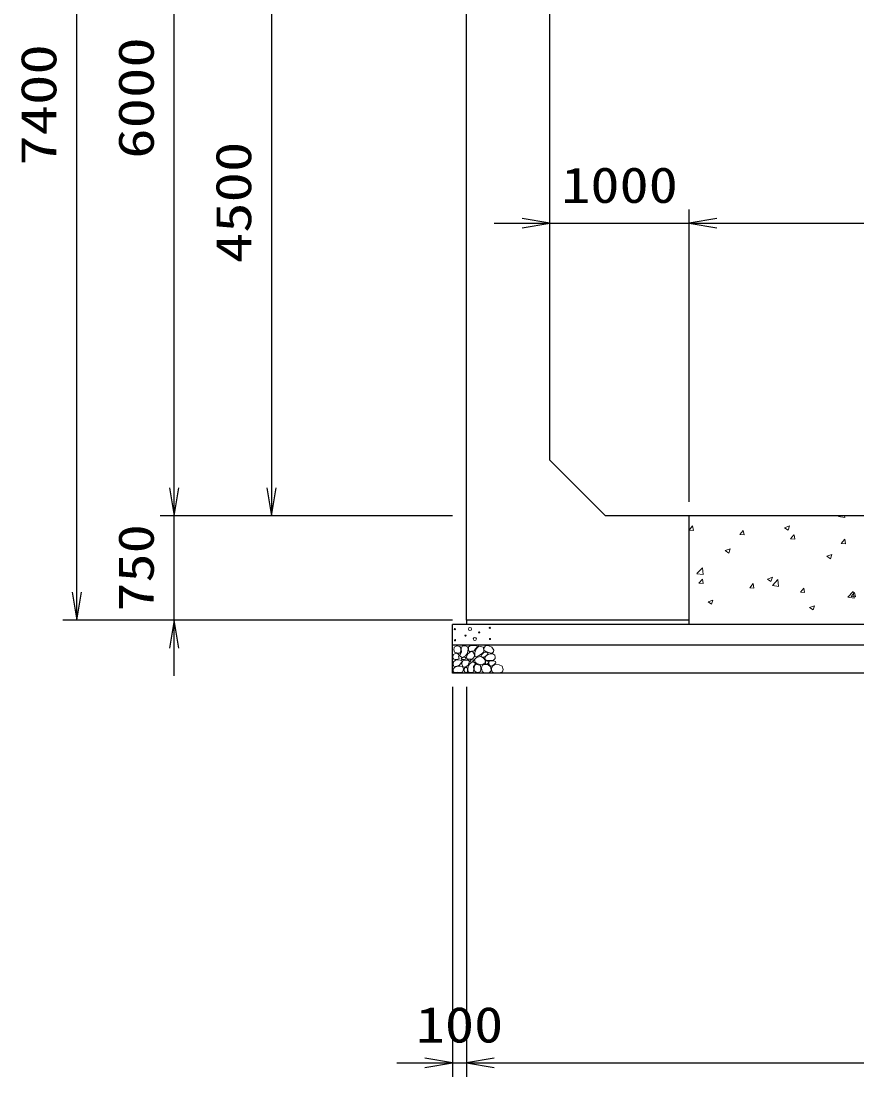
# Model space of a CAD drawing. Units: millimetres at full size. Extents: x 0 to 84100, y 0 to 59400.
# Drawn here: x 60000 to 66006, y 28720 to 36302 of the extents above; entities that cross this region are included whole.
import ezdxf
from ezdxf.enums import TextEntityAlignment as Align

# ---------------------------------------------------------------- set-up
doc = ezdxf.new("R2010")
doc.units = ezdxf.units.MM
for name, color, linetype, lineweight in [('D-DCR-HCHn', 4, 'Continuous', 9), ('D-STR-DIM', 7, 'Continuous', 25), ('D-STR-STRn', 1, 'Continuous', 25)]:
    doc.layers.add(name, color=color, linetype=linetype, lineweight=lineweight)
doc.styles.add('ＭＳ ゴシック', font='')
doc.styles.get('ＭＳ ゴシック').set_extended_font_data('MS Gothic')

# ---------------------------------------------------------------- blocks, each defined once
blk = doc.blocks.new('open_arrow')
at = {"color": 0, "linetype": 'Continuous', "lineweight": -2}
blk.add_lwpolyline([(7.5, 1.25), (0, 0), (7.5, -1.25)], dxfattribs=at)

msp = doc.modelspace()

# ---------------------------------------------------------------- linework, layer by layer
at = {"layer": 'D-DCR-HCHn'}
for p, q in [((65872.987, 32744.684), (65878.088, 32750)), ((65873.045, 32744.582), (65918.225, 32737.575)), ((65918.177, 32737.6), (65916.734, 32750)), ((64800.181, 32647.266), (64824.671, 32676.452)), ((64800.23, 32647.232), (64830.594, 32644.576)), ((64830.847, 32644.504), (64824.974, 32676.346)), ((65164.55, 32615.387), (65189.041, 32644.574)), ((65164.598, 32615.354), (65194.962, 32612.698)), ((65195.215, 32612.623), (65189.341, 32644.466)), ((65486.087, 32663.193), (65521.656, 32676.846)), ((65486.162, 32663.107), (65511.431, 32646.063)), ((65511.464, 32646.064), (65521.764, 32676.762)), ((65528.92, 32583.509), (65553.41, 32612.696)), ((65559.583, 32580.742), (65553.709, 32612.585)), ((65528.966, 32583.476), (65559.33, 32580.82)), ((65893.289, 32551.631), (65917.779, 32580.817)), ((65893.335, 32551.598), (65923.699, 32548.942)), ((65923.95, 32548.862), (65918.077, 32580.705)), ((65059.254, 32499.347), (65094.823, 32513.001)), ((65059.329, 32499.262), (65084.598, 32482.217)), ((65084.631, 32482.218), (65094.931, 32512.916)), ((65789.317, 32458.662), (65824.886, 32472.315)), ((65789.391, 32458.577), (65814.66, 32441.533)), ((65814.692, 32441.533), (65824.993, 32472.231)), ((64856.02, 32333.916), (64895.588, 32375.154)), ((64856.077, 32333.817), (64901.257, 32326.81)), ((64901.21, 32326.834), (64895.598, 32375.078)), ((65362.484, 32294.816), (65398.053, 32308.47)), ((65387.859, 32277.688), (65398.16, 32308.386)), ((64870.668, 32265.152), (64895.158, 32294.338)), ((64870.716, 32265.119), (64901.08, 32262.463)), ((64901.33, 32262.39), (64895.456, 32294.232)), ((65235.037, 32233.274), (65259.527, 32262.46)), ((65235.084, 32233.241), (65265.448, 32230.584)), ((65265.698, 32230.509), (65259.824, 32262.352)), ((65362.558, 32294.731), (65387.827, 32277.687)), ((65398.178, 32249.831), (65437.746, 32291.069)), ((65398.236, 32249.731), (65443.415, 32242.724)), ((65443.368, 32242.749), (65437.756, 32290.994)), ((65599.407, 32201.396), (65623.897, 32230.582)), ((65630.065, 32198.628), (65624.192, 32230.471)), ((65599.452, 32201.363), (65629.816, 32198.706)), ((65940.337, 32165.747), (65979.904, 32206.984)), ((65940.394, 32165.646), (65985.574, 32158.639)), ((65963.776, 32169.517), (65988.266, 32198.704)), ((65963.82, 32169.485), (65994.184, 32166.828)), ((65985.527, 32158.665), (65979.914, 32206.909)), ((65994.433, 32166.748), (65988.559, 32198.591)), ((64935.651, 32130.97), (64971.22, 32144.624)), ((64935.725, 32130.886), (64960.994, 32113.841)), ((64961.026, 32113.842), (64971.327, 32144.54)), ((65665.713, 32090.285), (65701.283, 32103.939)), ((65665.787, 32090.201), (65691.056, 32073.157)), ((65691.088, 32073.157), (65701.388, 32103.855))]:
    msp.add_line(p, q, dxfattribs=at)
for points in [[(63151.198, 31811.594), (63130.395, 31816.217), (63111.904, 31806.971), (63109.592, 31786.168), (63114.215, 31769.988), (63137.33, 31763.053), (63153.51, 31763.053), (63160.444, 31774.611), (63160.444, 31800.037)], [(63169.69, 31813.906), (63162.756, 31793.102), (63165.067, 31769.988), (63148.887, 31744.562), (63169.69, 31733.005), (63192.805, 31744.562), (63206.673, 31763.053), (63211.296, 31793.102), (63206.673, 31809.283), (63192.805, 31816.217)], [(63208.985, 31758.431), (63197.427, 31730.693), (63206.673, 31719.136), (63234.411, 31719.136), (63245.968, 31723.759), (63257.525, 31739.939), (63257.525, 31753.808), (63245.968, 31772.299), (63232.099, 31774.611)], [(63273.447, 31736.214), (63260.689, 31740.569), (63259.425, 31768.678), (63272.512, 31797.359), (63289.448, 31813.536), (63321.403, 31807.032), (63324.133, 31771.913), (63313.816, 31759.876), (63285.739, 31744.301)], [(63304.798, 31745.711), (63306.454, 31739.566), (63312.011, 31735.193), (63324.19, 31733.302), (63335.305, 31739.802), (63345.592, 31749.138), (63354.858, 31757.333), (63354.635, 31763.462), (63348.736, 31768.875), (63334.203, 31770.356), (63321.47, 31764.383), (63312.011, 31755.165), (63307.281, 31750.556)], [(63332.012, 31779.601), (63325.964, 31785.086), (63324.897, 31790.792), (63328.414, 31803.305), (63338.71, 31817.61), (63361.004, 31816.105), (63382.571, 31805.811), (63397.195, 31785.597), (63395.021, 31772.456), (63388.02, 31765.716), (63376.769, 31763.215), (63360.511, 31767.483), (63339.289, 31774.481)], [(63107.281, 31753.808), (63100.346, 31733.005), (63109.592, 31719.136), (63132.707, 31716.824), (63148.488, 31723.599), (63141.952, 31739.939), (63146.575, 31749.185), (63137.33, 31758.431), (63123.461, 31763.053)], [(63151.155, 31677.009), (63168.277, 31702.692), (63166.137, 31709.112), (63142.594, 31715.533), (63121.192, 31713.393), (63106.21, 31700.551), (63104.07, 31685.57), (63106.21, 31670.588), (63123.332, 31666.308)], [(63174.313, 31733.005), (63162.756, 31723.759), (63167.379, 31716.824), (63183.559, 31716.824), (63190.493, 31719.136), (63195.116, 31728.382), (63188.182, 31735.316)], [(63211.082, 31677.009), (63221.783, 31702.692), (63213.222, 31713.393), (63187.539, 31713.393), (63176.838, 31709.112), (63166.137, 31694.131), (63166.137, 31681.289), (63176.838, 31664.167), (63189.679, 31662.027)], [(63247.466, 31625.643), (63253.886, 31644.905), (63251.746, 31666.308), (63266.728, 31689.85), (63247.466, 31700.551), (63226.063, 31689.85), (63213.222, 31672.728), (63208.941, 31644.905), (63213.222, 31629.924), (63226.063, 31623.503)], [(63243.185, 31700.551), (63253.886, 31709.112), (63249.606, 31715.533), (63234.624, 31715.533), (63228.204, 31713.393), (63223.923, 31704.832), (63230.344, 31698.411)], [(63313.203, 31679.532), (63277.829, 31686.129), (63262.782, 31698.266), (63258.03, 31717.263), (63272.713, 31731.629), (63301.323, 31739.69), (63322.97, 31726.761), (63336.961, 31709.347), (63333.002, 31691.67)], [(63393.372, 31711.832), (63398.688, 31716.874), (63405.476, 31725.68), (63407.145, 31733.275), (63403.144, 31747.685), (63389.088, 31758.67), (63368.907, 31757.89), (63341.698, 31743.001), (63332.086, 31730.757), (63335.152, 31716.784), (63344.778, 31710.04), (63353.599, 31709.145), (63367.363, 31709.524), (63380.808, 31711.002)], [(63349.971, 31685.265), (63354.183, 31688.446), (63357.686, 31693.505), (63357.81, 31700.431), (63353.414, 31706.067), (63345.769, 31707.977), (63339.356, 31706.179), (63337.704, 31700.442), (63336.896, 31694.835), (63337.881, 31687.456), (63343.975, 31684.127)], [(63377.597, 31670.331), (63367.895, 31675.079), (63360.89, 31683.822), (63360.719, 31695.084), (63364.942, 31705.627), (63380.189, 31707.625), (63395.054, 31708.018), (63409.481, 31702.512), (63411.849, 31693.273), (63399.54, 31682.195), (63384.555, 31673.15)], [(63159.716, 31623.503), (63174.698, 31629.924), (63178.978, 31651.326), (63170.417, 31666.308), (63155.435, 31670.588), (63136.173, 31668.448), (63114.771, 31659.887), (63104.07, 31647.045), (63104.07, 31632.064), (63110.49, 31623.503), (63136.173, 31625.643)], [(63206.801, 31629.924), (63206.801, 31655.606), (63196.1, 31662.027), (63185.399, 31655.606), (63183.259, 31640.625), (63185.399, 31627.783), (63200.381, 31623.503)], [(63264.588, 31627.783), (63283.85, 31623.503), (63300.972, 31632.064), (63303.112, 31651.326), (63300.968, 31674.878), (63277.429, 31682.327), (63262.447, 31678.603), (63256.027, 31662.027), (63256.027, 31638.484)], [(63312.352, 31673.637), (63327.306, 31682.556), (63353.44, 31682.292), (63374.93, 31663.525), (63378.643, 31634.899), (63364.853, 31624.245), (63328.098, 31621.871), (63311.731, 31631.633), (63307.172, 31654.06)], [(63409.972, 31622.493), (63394.837, 31624.274), (63384.866, 31629.787), (63380.835, 31642.722), (63380.945, 31654.963), (63390.172, 31671.678), (63408.242, 31682.822), (63435.731, 31678.403), (63457.453, 31670.334), (63462.643, 31646.125), (63458.03, 31628.257), (63436.884, 31622.877)]]:
    msp.add_lwpolyline(points, close=True, dxfattribs=at)
msp.add_lwpolyline([(63243.432, 31818.547), (63226.093, 31816.446), (63214.258, 31808.701), (63214.626, 31789.819), (63220.514, 31776.087), (63235.025, 31776.185), (63255.107, 31779.153), (63264.799, 31793.689), (63274.082, 31803.492), (63276.884, 31814.345), (63264.099, 31818.547), (63243.082, 31818.547)], dxfattribs=at)
for centre, radius in [((63116.091, 31936.145), 4.5), ((63225.004, 31936.145), 11.25), ((63367.197, 31945.221), 4.5), ((63117.803, 31855.879), 4.5), ((63193.437, 31888.641), 4.5), ((63259.996, 31864.955), 11.25), ((63291.563, 31912.459), 4.5), ((63368.909, 31864.955), 4.5)]:
    msp.add_circle(centre, radius, dxfattribs=at)
at = {"layer": 'D-STR-DIM'}
for p, q in [((60400, 32000), (60400, 39400)), ((61100, 32750), (61100, 38750)), ((61800, 37250), (61800, 32750)), ((64800, 32850), (64800, 34950)), ((64800, 32850), (64800, 34950)), ((63400, 34850), (65200, 34850)), ((64800, 34850), (71300, 34850)), ((61100, 31600), (61100, 33150)), ((63100, 32750), (61000, 32750)), ((63100, 32750), (61000, 32750)), ((63100, 32750), (61700, 32750)), ((63100, 32000), (60300, 32000)), ((63100, 32000), (61000, 32000)), ((63100, 31520), (63100, 28720)), ((63200, 31520), (63200, 28720)), ((63200, 31520), (63200, 28720)), ((62700, 28820), (63600, 28820)), ((63200, 28820), (72900, 28820))]:
    msp.add_line(p, q, dxfattribs=at)
at = {"layer": 'D-STR-STRn'}
for p, q in [((63200, 32000), (63200, 39400)), ((63800, 33150), (63800, 38350)), ((63800, 33150), (64200, 32750)), ((71900, 32750), (64200, 32750)), ((64800, 31970), (64800, 32750)), ((64800, 32000), (63200, 32000)), ((63200, 32000), (63200, 31970)), ((73000, 31970), (63100, 31970)), ((63100, 31620), (63100, 31970)), ((73000, 31820), (63100, 31820)), ((73000, 31620), (63100, 31620))]:
    msp.add_line(p, q, dxfattribs=at)

# ---------------------------------------------------------------- block references
at = {"layer": 'D-STR-DIM', "xscale": 26.7, "yscale": 26.7}
for p, rotation in [((63800, 34850), 180), ((61100, 32750), 90), ((61100, 32750), 90), ((61800, 32750), 90), ((60400, 32000), 90), ((61100, 32000), 270), ((63100, 28820), 180)]:
    msp.add_blockref('open_arrow', p, dxfattribs=dict(at, rotation=rotation))
for p in [(64800, 34850), (64800, 34850), (63200, 28820), (63200, 28820)]:
    msp.add_blockref('open_arrow', p, dxfattribs=at)

# ---------------------------------------------------------------- texts
at = {"layer": 'D-STR-DIM', "style": 'ＭＳ ゴシック'}
for s, width, p in [('7400', 1.25, (60125, 35700)), ('6000', 1.25, (60825, 35750)), ('4500', 1.25, (61525, 35000)), ('750', 1.2, (60825, 32375))]:
    msp.add_text(s, height=256.6, rotation=90, dxfattribs=dict(at, width=width)).set_placement(p, align=Align.MIDDLE_CENTER)
at = {"layer": 'D-STR-DIM', "style": 'ＭＳ ゴシック', "width": 1.2}
for s, p in [('1000', (64300, 35125)), ('100', (63150, 29095))]:
    msp.add_text(s, height=256.6, dxfattribs=at).set_placement(p, align=Align.MIDDLE_CENTER)

doc.saveas('drawing.dxf')
